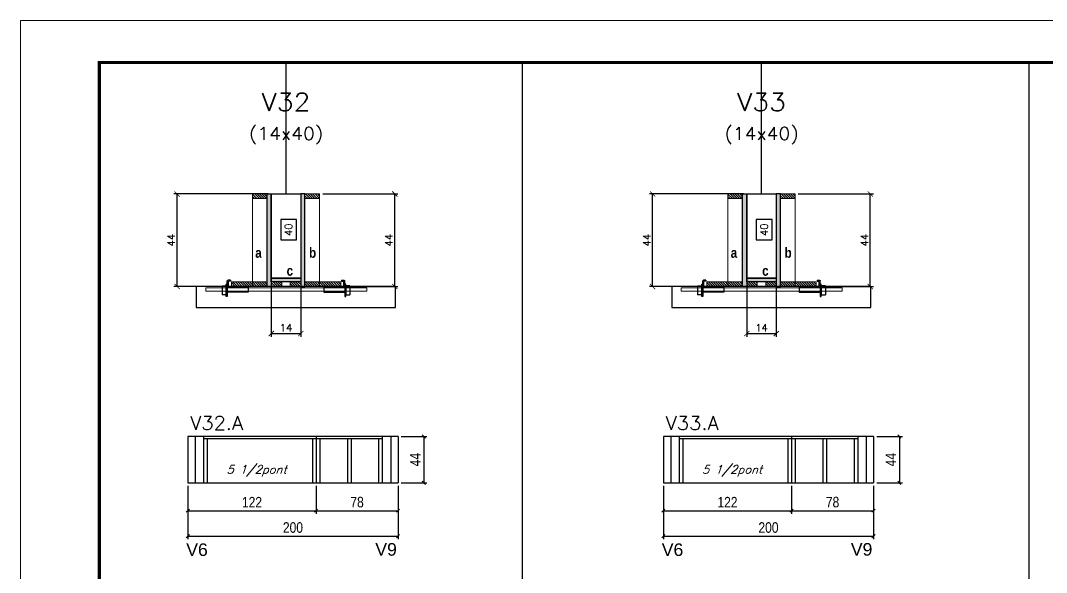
# Model space of a CAD drawing. Extents: x 137137 to 143418, y 10464 to 34486.
# Drawn here: x 141906 to 142882, y 29366 to 29891 of the extents above; entities that cross this region are included whole.
import ezdxf
from ezdxf.enums import TextEntityAlignment as Align

# ---------------------------------------------------------------- set-up
doc = ezdxf.new("R2010")
doc.units = 0
doc.linetypes.add('DASHED', pattern=[0.75, 0.5, -0.25])
doc.linetypes.add('HIDDEN', pattern=[0.375, 0.25, -0.125])
for name, color, linetype in [('5', 5, 'Continuous'), ('barrote', 251, 'Continuous'), ('COTA', 241, 'Continuous'), ('Cota Seção (2x)', 4, 'Continuous'), ('cotas', 4, 'Continuous'), ('detalhes', 4, 'Continuous'), ('Painéis', 200, 'Continuous'), ('presilha', 1, 'Continuous'), ('SARR_2.2x7', 40, 'Continuous'), ('SARR_3.5x7', 81, 'Continuous'), ('texto', 7, 'Continuous'), ('Texto de Titulo', 7, 'Continuous'), ('Texto Qtd Sarr', 242, 'Continuous')]:
    doc.layers.add(name, color=color, linetype=linetype)
for name, color, linetype, lineweight in [('CONCRETO', 251, 'Continuous', 25), ('Folhas', 255, 'Continuous', 9), ('Hachura', 251, 'Continuous', 9), ('Madeira', 126, 'Continuous', 18), ('SARRAFO DE PRESSAO', 251, 'DASHED', 9), ('SCO-___-LAJ', 2, 'Continuous', 0), ('Texto Seção', 7, 'Continuous', 15)]:
    doc.layers.add(name, color=color, linetype=linetype, lineweight=lineweight)
doc.styles.add('COTA TECNICA', font='techl___.ttf', dxfattribs={"height": 10})
doc.styles.add('REGUA-120', font='ROMANS.shx', dxfattribs={"height": 15})
doc.styles.add('Romans', font='romans.shx')
doc.styles.get("Standard").update_dxf_attribs({"font": 'arial.ttf'})
doc.styles.add('TECNICA', font='techb___.ttf', dxfattribs={"height": 10})
doc.dimstyles.new('Cota Seção (2x)', dxfattribs={"dimtxt": 7, "dimasz": 5, "dimexe": 3, "dimexo": 3, "dimgap": 2, "dimtad": 3, "dimdec": 1, "dimlfac": 0.5, "dimzin": 12, "dimdsep": 46, "dimtxsty": 'Romans', "dimblk": 'ARCHTICK', "dimcen": 0, "dimclrd": 4, "dimclre": 4, "dimclrt": 1, "dimadec": 1, "dimazin": 3, "dimtfac": 1, "dimtdec": 1, "dimtmove": 0, "dimatfit": 3, "dimldrblk": 'OBLIQUE', "dimfxl": 1, "dimtolj": 1, "dimtzin": 12, "dimarcsym": 0})
doc.dimstyles.new('Cota Seção interna', dxfattribs={"dimtxt": 7, "dimasz": 6, "dimexe": 0.18, "dimexo": 2, "dimgap": -4, "dimtad": 3, "dimdec": 1, "dimlfac": 0.5, "dimzin": 12, "dimdsep": 46, "dimtxsty": 'Romans', "dimblk": 'ARCHTICK', "dimcen": 0.09, "dimse1": 1, "dimse2": 1, "dimsd1": 1, "dimsd2": 1, "dimclrd": 180, "dimclre": 5, "dimclrt": 1, "dimadec": 0, "dimazin": 3, "dimtfac": 1, "dimtdec": 1, "dimtofl": 0, "dimtmove": 0, "dimatfit": 3, "dimldrblk": 'ARCHTICK', "dimfxl": 1, "dimtolj": 1, "dimtzin": 0, "dimarcsym": 0})
doc.dimstyles.new('PAINEL', dxfattribs={"dimtxt": 10, "dimasz": 3, "dimexe": 3, "dimexo": 3, "dimgap": 3, "dimtad": 1, "dimdec": 1, "dimzin": 12, "dimdsep": 46, "dimtxsty": 'COTA TECNICA', "dimblk1": 'OBLIQUE', "dimblk2": 'OBLIQUE', "dimsah": 1, "dimcen": 0.9, "dimclrd": 4, "dimclre": 4, "dimclrt": 240, "dimadec": 1, "dimazin": 3, "dimtfac": 1, "dimtdec": 1, "dimtmove": 0, "dimatfit": 3, "dimfxl": 1, "dimtolj": 1, "dimtzin": 12, "dimarcsym": 0})
pattern_1 = [(315, (165091.0512, 21408.832), (1.12253202, 1.12253202), [])]
pattern_2 = [(315, (165101.0512, 21408.832), (1.12253202, 1.12253202), [])]
pattern_3 = [(315, (165543.5338, 21408.832), (1.12253202, 1.12253202), [])]
pattern_4 = [(315, (165553.5338, 21408.832), (1.12253202, 1.12253202), [])]

# ---------------------------------------------------------------- blocks, each defined once
blk = doc.blocks.new('_Oblique')
at = {"color": 0, "linetype": 'ByBlock', "lineweight": -2}
blk.add_line((-0.5, -0.5), (0.5, 0.5), dxfattribs=at)
blk = doc.blocks.new('*D708')
at = {"layer": 'COTA', "color": 4, "linetype": 'ByBlock', "lineweight": -2, "transparency": 16777216}
for p, q in [((142065.03, 29448.78), (142065.03, 29398.08)), ((142265.03, 29448.78), (142265.03, 29398.08)), ((142065.03, 29401.08), (142265.03, 29401.08))]:
    blk.add_line(p, q, dxfattribs=at)
at = {"layer": 'Defpoints', "color": 0, "linetype": 'ByBlock', "transparency": 16777216}
for p in [(142065.03, 29451.78), (142265.03, 29451.78), (142265.03, 29401.08)]:
    blk.add_point(p, dxfattribs=at)
at = {"layer": 'COTA', "color": 4, "linetype": 'ByBlock', "lineweight": -2, "transparency": 16777216, "xscale": 3, "yscale": 3, "zscale": 3, "rotation": 180}
blk.add_blockref('_Oblique', (142065.03, 29401.08), dxfattribs=at)
at = {"layer": 'COTA', "color": 4, "linetype": 'ByBlock', "lineweight": -2, "transparency": 16777216, "xscale": 3, "yscale": 3, "zscale": 3}
blk.add_blockref('_Oblique', (142265.03, 29401.08), dxfattribs=at)
at = {"layer": 'COTA', "color": 240, "linetype": 'ByBlock', "transparency": 16777216, "insert": (142165.03, 29409.18), "char_height": 10, "attachment_point": 5, "style": 'COTA TECNICA'}
blk.add_mtext('\\A1;200', dxfattribs=at)
blk = doc.blocks.new('_ArchTick')
at = {"color": 0, "linetype": 'ByBlock', "const_width": 0.15}
blk.add_lwpolyline([(-0.5, -0.5), (0.5, 0.5)], dxfattribs=at)
blk = doc.blocks.new('*D185')
at = {"layer": 'COTA', "color": 4, "lineweight": -2, "transparency": 16777216}
for p, q in [((142141.43, 29726.48), (142051.78, 29726.48)), ((142054.78, 29638.48), (142054.78, 29726.48)), ((142103.43, 29638.48), (142051.78, 29638.48))]:
    blk.add_line(p, q, dxfattribs=at)
at = {"layer": 'Defpoints', "color": 0, "transparency": 16777216}
for p in [(142054.78, 29726.48), (142144.43, 29726.48), (142106.43, 29638.48)]:
    blk.add_point(p, dxfattribs=at)
at = {"layer": 'COTA', "color": 4, "lineweight": -2, "transparency": 16777216, "xscale": 5, "yscale": 5, "zscale": 5}
for p, rotation in [((142054.78, 29726.48), 90), ((142054.78, 29638.48), 270)]:
    blk.add_blockref('_ArchTick', p, dxfattribs=dict(at, rotation=rotation))
at = {"layer": 'COTA', "color": 1, "transparency": 16777216, "insert": (142049.28, 29682.48), "char_height": 7, "attachment_point": 5, "rotation": 90, "style": 'Romans'}
blk.add_mtext('\\A1;44', dxfattribs=at)
blk = doc.blocks.new('*D186')
at = {"layer": 'COTA', "color": 4, "lineweight": -2, "transparency": 16777216}
for p, q in [((142193.42, 29726.48), (142264.91, 29726.48)), ((142261.91, 29638.48), (142261.91, 29726.48)), ((142213.43, 29638.48), (142264.91, 29638.48))]:
    blk.add_line(p, q, dxfattribs=at)
at = {"layer": 'Defpoints', "color": 0, "transparency": 16777216}
for p in [(142190.42, 29726.48), (142261.91, 29726.48), (142210.43, 29638.48)]:
    blk.add_point(p, dxfattribs=at)
at = {"layer": 'COTA', "color": 4, "lineweight": -2, "transparency": 16777216, "xscale": 5, "yscale": 5, "zscale": 5}
for p, rotation in [((142261.91, 29726.48), 90), ((142261.91, 29638.48), 270)]:
    blk.add_blockref('_ArchTick', p, dxfattribs=dict(at, rotation=rotation))
at = {"layer": 'COTA', "color": 1, "transparency": 16777216, "insert": (142256.41, 29682.48), "char_height": 7, "attachment_point": 5, "rotation": 90, "style": 'Romans'}
blk.add_mtext('\\A1;44', dxfattribs=at)
blk = doc.blocks.new('*D187')
at = {"layer": 'Cota Seção (2x)', "color": 180, "lineweight": -2, "transparency": 16777216}
for p, q in [((142168.43, 29702.14), (142153.43, 29702.14)), ((142153.43, 29702.14), (142153.43, 29682.81)), ((142168.43, 29682.81), (142168.43, 29702.14)), ((142153.43, 29682.81), (142168.43, 29682.81))]:
    blk.add_line(p, q, dxfattribs=at)
at = {"layer": 'Defpoints', "color": 0, "transparency": 16777216}
for p in [(142172.42, 29726.48), (142172.43, 29726.48), (142172.43, 29646.48)]:
    blk.add_point(p, dxfattribs=at)
at = {"layer": 'Cota Seção (2x)', "color": 1, "transparency": 16777216, "insert": (142160.93, 29692.48), "char_height": 7, "attachment_point": 5, "rotation": 90, "style": 'Romans'}
blk.add_mtext('\\A1;40', dxfattribs=at)
blk = doc.blocks.new('titulo1')
at = {"layer": 'Defpoints', "color": 252, "linetype": 'HIDDEN', "ltscale": 2}
blk.add_line((0, 0), (0, 125), dxfattribs=at)
at = {"layer": 'Defpoints', "style": 'Romans', "oblique": 15}
blk.add_attdef('FOLHA', text='', height=10, dxfattribs=at).set_placement((0, 15.58), align=Align.MIDDLE_CENTER)
at = {"layer": 'Texto Qtd Sarr', "color": 3, "style": 'Romans', "oblique": 15}
for tag, height, p in [('TITULO', 17, (0, 71.45)), ('SEÇÃO', 12, (0, 41.55))]:
    blk.add_attdef(tag, text='', height=height, dxfattribs=at).set_placement(p, align=Align.MIDDLE_CENTER)
blk = doc.blocks.new('PRESILHA METÁLICA 1')
at = {"layer": 'presilha'}
for p, q in [((6, 15.5), (7.5, 15.5)), ((6, -2.5), (6, 15.5)), ((7.5, 10.6), (7.5, 19.9)), ((7.5, 15.5), (7.5, -2.5)), ((12, 21), (8.6, 21)), ((9, 11.6), (9, 18.9)), ((12, 19.5), (9.6, 19.5)), ((12, 21), (12, 19.5)), ((0, 13), (6, 13)), ((0, 13), (0, 0)), ((6, 0), (0, 0)), ((6, 13), (6, 0)), ((37.5, 4.1), (7.5, 4.1)), ((37.5, 11), (9.6, 11)), ((37.5, 11), (37.5, 4.1)), ((7.5, -2.5), (6, -2.5))]:
    blk.add_line(p, q, dxfattribs=at)
for centre, radius, start, end in [((8.6, 19.9), 1.14, 90, 180), ((9.6, 18.9), 0.57, 90, 180), ((9.6, 11.6), 0.57, 180, 270)]:
    blk.add_arc(centre, radius, start, end, dxfattribs=at)
blk = doc.blocks.new('*D188')
at = {"layer": 'COTA', "color": 4, "lineweight": -2, "transparency": 16777216}
for p, q in [((142144.43, 29639.88), (142144.43, 29590.75)), ((142172.43, 29639.88), (142172.43, 29590.75)), ((142144.43, 29593.75), (142172.43, 29593.75))]:
    blk.add_line(p, q, dxfattribs=at)
at = {"layer": 'Defpoints', "color": 0, "transparency": 16777216}
for p in [(142144.43, 29642.88), (142172.43, 29642.88), (142172.43, 29593.75)]:
    blk.add_point(p, dxfattribs=at)
at = {"layer": 'COTA', "color": 4, "lineweight": -2, "transparency": 16777216, "xscale": 5, "yscale": 5, "zscale": 5, "rotation": 180}
blk.add_blockref('_ArchTick', (142144.43, 29593.75), dxfattribs=at)
at = {"layer": 'COTA', "color": 4, "lineweight": -2, "transparency": 16777216, "xscale": 5, "yscale": 5, "zscale": 5}
blk.add_blockref('_ArchTick', (142172.43, 29593.75), dxfattribs=at)
at = {"layer": 'COTA', "color": 1, "transparency": 16777216, "insert": (142158.43, 29599.25), "char_height": 7, "attachment_point": 5, "style": 'Romans'}
blk.add_mtext('\\A1;14', dxfattribs=at)
blk = doc.blocks.new('*D709')
at = {"layer": 'cotas', "color": 4, "linetype": 'ByBlock', "lineweight": -2, "transparency": 16777216}
for p, q in [((142268.03, 29495.78), (142292.56, 29495.78)), ((142289.56, 29495.78), (142289.56, 29451.78)), ((142268.03, 29451.78), (142292.56, 29451.78))]:
    blk.add_line(p, q, dxfattribs=at)
at = {"layer": 'Defpoints', "color": 0, "linetype": 'ByBlock', "transparency": 16777216}
for p in [(142265.03, 29495.78), (142265.03, 29451.78), (142289.56, 29451.78)]:
    blk.add_point(p, dxfattribs=at)
at = {"layer": 'cotas', "color": 4, "linetype": 'ByBlock', "lineweight": -2, "transparency": 16777216, "xscale": 3, "yscale": 3, "zscale": 3}
for p, rotation in [((142289.56, 29495.78), 90), ((142289.56, 29451.78), 270)]:
    blk.add_blockref('_Oblique', p, dxfattribs=dict(at, rotation=rotation))
at = {"layer": 'cotas', "color": 240, "linetype": 'ByBlock', "transparency": 16777216, "insert": (142281.49, 29473.78), "char_height": 10, "attachment_point": 5, "rotation": 90, "style": 'COTA TECNICA'}
blk.add_mtext('\\A1;44', dxfattribs=at)
blk = doc.blocks.new('*D797')
at = {"layer": 'COTA', "color": 4, "linetype": 'ByBlock', "lineweight": -2, "transparency": 16777216}
for p, q in [((142517.51, 29448.78), (142517.51, 29398.08)), ((142717.51, 29448.78), (142717.51, 29398.08)), ((142517.51, 29401.08), (142717.51, 29401.08))]:
    blk.add_line(p, q, dxfattribs=at)
at = {"layer": 'Defpoints', "color": 0, "linetype": 'ByBlock', "transparency": 16777216}
for p in [(142517.51, 29451.78), (142717.51, 29451.78), (142717.51, 29401.08)]:
    blk.add_point(p, dxfattribs=at)
at = {"layer": 'COTA', "color": 4, "linetype": 'ByBlock', "lineweight": -2, "transparency": 16777216, "xscale": 3, "yscale": 3, "zscale": 3, "rotation": 180}
blk.add_blockref('_Oblique', (142517.51, 29401.08), dxfattribs=at)
at = {"layer": 'COTA', "color": 4, "linetype": 'ByBlock', "lineweight": -2, "transparency": 16777216, "xscale": 3, "yscale": 3, "zscale": 3}
blk.add_blockref('_Oblique', (142717.51, 29401.08), dxfattribs=at)
at = {"layer": 'COTA', "color": 240, "linetype": 'ByBlock', "transparency": 16777216, "insert": (142617.51, 29409.18), "char_height": 10, "attachment_point": 5, "style": 'COTA TECNICA'}
blk.add_mtext('\\A1;200', dxfattribs=at)
blk = doc.blocks.new('*D245')
at = {"layer": 'COTA', "color": 4, "lineweight": -2, "transparency": 16777216}
for p, q in [((142593.91, 29726.48), (142504.26, 29726.48)), ((142507.26, 29638.48), (142507.26, 29726.48)), ((142555.91, 29638.48), (142504.26, 29638.48))]:
    blk.add_line(p, q, dxfattribs=at)
at = {"layer": 'Defpoints', "color": 0, "transparency": 16777216}
for p in [(142507.26, 29726.48), (142596.91, 29726.48), (142558.91, 29638.48)]:
    blk.add_point(p, dxfattribs=at)
at = {"layer": 'COTA', "color": 4, "lineweight": -2, "transparency": 16777216, "xscale": 5, "yscale": 5, "zscale": 5}
for p, rotation in [((142507.26, 29726.48), 90), ((142507.26, 29638.48), 270)]:
    blk.add_blockref('_ArchTick', p, dxfattribs=dict(at, rotation=rotation))
at = {"layer": 'COTA', "color": 1, "transparency": 16777216, "insert": (142501.76, 29682.48), "char_height": 7, "attachment_point": 5, "rotation": 90, "style": 'Romans'}
blk.add_mtext('\\A1;44', dxfattribs=at)
blk = doc.blocks.new('*D246')
at = {"layer": 'COTA', "color": 4, "lineweight": -2, "transparency": 16777216}
for p, q in [((142645.9, 29726.48), (142717.39, 29726.48)), ((142714.39, 29638.48), (142714.39, 29726.48)), ((142665.91, 29638.48), (142717.39, 29638.48))]:
    blk.add_line(p, q, dxfattribs=at)
at = {"layer": 'Defpoints', "color": 0, "transparency": 16777216}
for p in [(142642.9, 29726.48), (142714.39, 29726.48), (142662.91, 29638.48)]:
    blk.add_point(p, dxfattribs=at)
at = {"layer": 'COTA', "color": 4, "lineweight": -2, "transparency": 16777216, "xscale": 5, "yscale": 5, "zscale": 5}
for p, rotation in [((142714.39, 29726.48), 90), ((142714.39, 29638.48), 270)]:
    blk.add_blockref('_ArchTick', p, dxfattribs=dict(at, rotation=rotation))
at = {"layer": 'COTA', "color": 1, "transparency": 16777216, "insert": (142708.89, 29682.48), "char_height": 7, "attachment_point": 5, "rotation": 90, "style": 'Romans'}
blk.add_mtext('\\A1;44', dxfattribs=at)
blk = doc.blocks.new('*D247')
at = {"layer": 'Cota Seção (2x)', "color": 180, "lineweight": -2, "transparency": 16777216}
for p, q in [((142620.91, 29702.14), (142605.91, 29702.14)), ((142605.91, 29702.14), (142605.91, 29682.81)), ((142620.91, 29682.81), (142620.91, 29702.14)), ((142605.91, 29682.81), (142620.91, 29682.81))]:
    blk.add_line(p, q, dxfattribs=at)
at = {"layer": 'Defpoints', "color": 0, "transparency": 16777216}
for p in [(142624.9, 29726.48), (142624.91, 29726.48), (142624.91, 29646.48)]:
    blk.add_point(p, dxfattribs=at)
at = {"layer": 'Cota Seção (2x)', "color": 1, "transparency": 16777216, "insert": (142613.41, 29692.48), "char_height": 7, "attachment_point": 5, "rotation": 90, "style": 'Romans'}
blk.add_mtext('\\A1;40', dxfattribs=at)
blk = doc.blocks.new('*D248')
at = {"layer": 'COTA', "color": 4, "lineweight": -2, "transparency": 16777216}
for p, q in [((142596.91, 29639.88), (142596.91, 29590.75)), ((142624.91, 29639.88), (142624.91, 29590.75)), ((142596.91, 29593.75), (142624.91, 29593.75))]:
    blk.add_line(p, q, dxfattribs=at)
at = {"layer": 'Defpoints', "color": 0, "transparency": 16777216}
for p in [(142596.91, 29642.88), (142624.91, 29642.88), (142624.91, 29593.75)]:
    blk.add_point(p, dxfattribs=at)
at = {"layer": 'COTA', "color": 4, "lineweight": -2, "transparency": 16777216, "xscale": 5, "yscale": 5, "zscale": 5, "rotation": 180}
blk.add_blockref('_ArchTick', (142596.91, 29593.75), dxfattribs=at)
at = {"layer": 'COTA', "color": 4, "lineweight": -2, "transparency": 16777216, "xscale": 5, "yscale": 5, "zscale": 5}
blk.add_blockref('_ArchTick', (142624.91, 29593.75), dxfattribs=at)
at = {"layer": 'COTA', "color": 1, "transparency": 16777216, "insert": (142610.91, 29599.25), "char_height": 7, "attachment_point": 5, "style": 'Romans'}
blk.add_mtext('\\A1;14', dxfattribs=at)
blk = doc.blocks.new('*D798')
at = {"layer": 'cotas', "color": 4, "linetype": 'ByBlock', "lineweight": -2, "transparency": 16777216}
for p, q in [((142720.51, 29495.78), (142745.04, 29495.78)), ((142742.04, 29495.78), (142742.04, 29451.78)), ((142720.51, 29451.78), (142745.04, 29451.78))]:
    blk.add_line(p, q, dxfattribs=at)
at = {"layer": 'Defpoints', "color": 0, "linetype": 'ByBlock', "transparency": 16777216}
for p in [(142717.51, 29495.78), (142717.51, 29451.78), (142742.04, 29451.78)]:
    blk.add_point(p, dxfattribs=at)
at = {"layer": 'cotas', "color": 4, "linetype": 'ByBlock', "lineweight": -2, "transparency": 16777216, "xscale": 3, "yscale": 3, "zscale": 3}
for p, rotation in [((142742.04, 29495.78), 90), ((142742.04, 29451.78), 270)]:
    blk.add_blockref('_Oblique', p, dxfattribs=dict(at, rotation=rotation))
at = {"layer": 'cotas', "color": 240, "linetype": 'ByBlock', "transparency": 16777216, "insert": (142733.97, 29473.78), "char_height": 10, "attachment_point": 5, "rotation": 90, "style": 'COTA TECNICA'}
blk.add_mtext('\\A1;44', dxfattribs=at)
blk = doc.blocks.new('9999999999')
at = {"layer": 'Folhas'}
blk.add_lwpolyline([(98138.98, 34190.21), (99623.98, 34190.21), (99623.98, 35240.21), (98138.98, 35240.21)], close=True, dxfattribs=at)
at = {"layer": 'Folhas', "color": 30, "const_width": 3}
blk.add_lwpolyline([(98213.98, 34230.21), (99583.98, 34230.21), (99583.98, 35200.21), (98213.98, 35200.21)], close=True, dxfattribs=at)
blk = doc.blocks.new('*D561')
at = {"layer": 'COTA', "color": 4, "linetype": 'ByBlock', "lineweight": -2, "transparency": 16777216}
for p, q in [((142065.03, 29448.78), (142065.03, 29422.25)), ((142187.03, 29448.78), (142187.03, 29422.25)), ((142065.03, 29425.25), (142187.03, 29425.25))]:
    blk.add_line(p, q, dxfattribs=at)
at = {"layer": 'Defpoints', "color": 0, "linetype": 'ByBlock', "transparency": 16777216}
for p in [(142065.03, 29451.78), (142187.03, 29451.78), (142187.03, 29425.25)]:
    blk.add_point(p, dxfattribs=at)
at = {"layer": 'COTA', "color": 4, "linetype": 'ByBlock', "lineweight": -2, "transparency": 16777216, "xscale": 3, "yscale": 3, "zscale": 3, "rotation": 180}
blk.add_blockref('_Oblique', (142065.03, 29425.25), dxfattribs=at)
at = {"layer": 'COTA', "color": 4, "linetype": 'ByBlock', "lineweight": -2, "transparency": 16777216, "xscale": 3, "yscale": 3, "zscale": 3}
blk.add_blockref('_Oblique', (142187.03, 29425.25), dxfattribs=at)
at = {"layer": 'COTA', "color": 240, "linetype": 'ByBlock', "transparency": 16777216, "insert": (142126.03, 29433.31), "char_height": 10, "attachment_point": 5, "style": 'COTA TECNICA'}
blk.add_mtext('\\A1;122', dxfattribs=at)
blk = doc.blocks.new('*D562')
at = {"layer": 'COTA', "color": 4, "linetype": 'ByBlock', "lineweight": -2, "transparency": 16777216}
for p, q in [((142187.03, 29448.78), (142187.03, 29422.25)), ((142265.03, 29448.78), (142265.03, 29422.25)), ((142187.03, 29425.25), (142265.03, 29425.25))]:
    blk.add_line(p, q, dxfattribs=at)
at = {"layer": 'Defpoints', "color": 0, "linetype": 'ByBlock', "transparency": 16777216}
for p in [(142187.03, 29451.78), (142265.03, 29451.78), (142265.03, 29425.25)]:
    blk.add_point(p, dxfattribs=at)
at = {"layer": 'COTA', "color": 4, "linetype": 'ByBlock', "lineweight": -2, "transparency": 16777216, "xscale": 3, "yscale": 3, "zscale": 3, "rotation": 180}
blk.add_blockref('_Oblique', (142187.03, 29425.25), dxfattribs=at)
at = {"layer": 'COTA', "color": 4, "linetype": 'ByBlock', "lineweight": -2, "transparency": 16777216, "xscale": 3, "yscale": 3, "zscale": 3}
blk.add_blockref('_Oblique', (142265.03, 29425.25), dxfattribs=at)
at = {"layer": 'COTA', "color": 240, "linetype": 'ByBlock', "transparency": 16777216, "insert": (142226.03, 29433.35), "char_height": 10, "attachment_point": 5, "style": 'COTA TECNICA'}
blk.add_mtext('\\A1;78', dxfattribs=at)
blk = doc.blocks.new('*D73')
at = {"layer": 'COTA', "color": 4, "linetype": 'ByBlock', "lineweight": -2, "transparency": 16777216}
for p, q in [((142517.51, 29448.78), (142517.51, 29422.25)), ((142639.51, 29448.78), (142639.51, 29422.25)), ((142517.51, 29425.25), (142639.51, 29425.25))]:
    blk.add_line(p, q, dxfattribs=at)
at = {"layer": 'Defpoints', "color": 0, "linetype": 'ByBlock', "transparency": 16777216}
for p in [(142517.51, 29451.78), (142639.51, 29451.78), (142639.51, 29425.25)]:
    blk.add_point(p, dxfattribs=at)
at = {"layer": 'COTA', "color": 4, "linetype": 'ByBlock', "lineweight": -2, "transparency": 16777216, "xscale": 3, "yscale": 3, "zscale": 3, "rotation": 180}
blk.add_blockref('_Oblique', (142517.51, 29425.25), dxfattribs=at)
at = {"layer": 'COTA', "color": 4, "linetype": 'ByBlock', "lineweight": -2, "transparency": 16777216, "xscale": 3, "yscale": 3, "zscale": 3}
blk.add_blockref('_Oblique', (142639.51, 29425.25), dxfattribs=at)
at = {"layer": 'COTA', "color": 240, "linetype": 'ByBlock', "transparency": 16777216, "insert": (142578.51, 29433.31), "char_height": 10, "attachment_point": 5, "style": 'COTA TECNICA'}
blk.add_mtext('\\A1;122', dxfattribs=at)
blk = doc.blocks.new('*D74')
at = {"layer": 'COTA', "color": 4, "linetype": 'ByBlock', "lineweight": -2, "transparency": 16777216}
for p, q in [((142639.51, 29448.78), (142639.51, 29422.25)), ((142717.51, 29448.78), (142717.51, 29422.25)), ((142639.51, 29425.25), (142717.51, 29425.25))]:
    blk.add_line(p, q, dxfattribs=at)
at = {"layer": 'Defpoints', "color": 0, "linetype": 'ByBlock', "transparency": 16777216}
for p in [(142639.51, 29451.78), (142717.51, 29451.78), (142717.51, 29425.25)]:
    blk.add_point(p, dxfattribs=at)
at = {"layer": 'COTA', "color": 4, "linetype": 'ByBlock', "lineweight": -2, "transparency": 16777216, "xscale": 3, "yscale": 3, "zscale": 3, "rotation": 180}
blk.add_blockref('_Oblique', (142639.51, 29425.25), dxfattribs=at)
at = {"layer": 'COTA', "color": 4, "linetype": 'ByBlock', "lineweight": -2, "transparency": 16777216, "xscale": 3, "yscale": 3, "zscale": 3}
blk.add_blockref('_Oblique', (142717.51, 29425.25), dxfattribs=at)
at = {"layer": 'COTA', "color": 240, "linetype": 'ByBlock', "transparency": 16777216, "insert": (142678.51, 29433.35), "char_height": 10, "attachment_point": 5, "style": 'COTA TECNICA'}
blk.add_mtext('\\A1;78', dxfattribs=at)

msp = doc.modelspace()

# ---------------------------------------------------------------- hatches: boundary and pattern name
at = {"layer": 'Hachura'}
h = msp.add_hatch(dxfattribs=at)
h.set_pattern_fill('ANSI31', color=256, scale=0.5, angle=270, style=0)
h.set_pattern_definition([(315, (165101.0512, 21418.832), (1.12253202, 1.12253202), [])])
h.paths.add_polyline_path([(142140.43, 29722.08), (142140.43, 29726.48), (142126.43, 29726.48), (142126.43, 29722.08)])
h = msp.add_hatch(color=256, dxfattribs=at)
h.dxf.hatch_style = 1
h.paths.add_polyline_path([(142140.43, 29726.48), (142144.43, 29726.48), (142144.43, 29638.48), (142140.43, 29638.48)])
h = msp.add_hatch(color=256, dxfattribs=at)
h.dxf.hatch_style = 1
h.paths.add_polyline_path([(142176.42, 29726.48), (142172.42, 29726.48), (142172.43, 29638.48), (142176.43, 29638.48)])
h = msp.add_hatch(dxfattribs=at)
h.set_pattern_fill('ANSI31', color=256, scale=0.5, angle=270, style=0)
h.set_pattern_definition([(315, (165091.0608, 21418.832), (1.12253202, 1.12253202), [])])
h.paths.add_polyline_path([(142176.42, 29722.08), (142176.42, 29726.48), (142190.42, 29726.48), (142190.42, 29722.08)])
h = msp.add_hatch(dxfattribs=at)
h.set_pattern_fill('ANSI31', color=256, scale=0.5, angle=270, style=0)
h.set_pattern_definition([(315, (165553.5338, 21418.832), (1.12253202, 1.12253202), [])])
h.paths.add_polyline_path([(142592.91, 29722.08), (142592.91, 29726.48), (142578.91, 29726.48), (142578.91, 29722.08)])
h = msp.add_hatch(color=256, dxfattribs=at)
h.dxf.hatch_style = 1
h.paths.add_polyline_path([(142592.91, 29726.48), (142596.91, 29726.48), (142596.91, 29638.48), (142592.91, 29638.48)])
h = msp.add_hatch(color=256, dxfattribs=at)
h.dxf.hatch_style = 1
h.paths.add_polyline_path([(142628.9, 29726.48), (142624.9, 29726.48), (142624.91, 29638.48), (142628.91, 29638.48)])
h = msp.add_hatch(dxfattribs=at)
h.set_pattern_fill('ANSI31', color=256, scale=0.5, angle=270, style=0)
h.set_pattern_definition([(315, (165543.5435, 21418.832), (1.12253202, 1.12253202), [])])
h.paths.add_polyline_path([(142628.9, 29722.08), (142628.9, 29726.48), (142642.9, 29726.48), (142642.9, 29722.08)])
h = msp.add_hatch(dxfattribs=at)
h.set_pattern_fill('ANSI31', color=256, scale=0.5, angle=270, style=0)
h.set_pattern_definition(pattern_2)
h.paths.add_polyline_path([(142106.43, 29638.48), (142106.43, 29642.88), (142126.43, 29642.88), (142126.43, 29638.48)])
h = msp.add_hatch(dxfattribs=at)
h.set_pattern_fill('ANSI31', color=256, scale=0.5, angle=270, style=0)
h.set_pattern_definition([(315, (165101.0512, 21335.232), (1.12253202, 1.12253202), [])])
h.paths.add_polyline_path([(142140.43, 29638.48), (142140.43, 29642.88), (142126.43, 29642.88), (142126.43, 29638.48)])
h = msp.add_hatch(color=256, dxfattribs=at)
h.dxf.hatch_style = 1
h.paths.add_polyline_path([(142144.43, 29642.88), (142144.43, 29646.48), (142172.43, 29646.48), (142172.43, 29642.88)])
h = msp.add_hatch(dxfattribs=at)
h.set_pattern_fill('ANSI31', color=256, scale=0.5, angle=270, style=0)
h.set_pattern_definition(pattern_2)
h.paths.add_polyline_path([(142144.43, 29638.48), (142144.43, 29642.88), (142154.43, 29642.88), (142154.43, 29638.48)])
h = msp.add_hatch(dxfattribs=at)
h.set_pattern_fill('ANSI31', color=256, scale=0.5, angle=270, style=0)
h.set_pattern_definition(pattern_1)
h.paths.add_polyline_path([(142172.43, 29638.48), (142172.43, 29642.88), (142162.43, 29642.88), (142162.43, 29638.48)])
h = msp.add_hatch(dxfattribs=at)
h.set_pattern_fill('ANSI31', color=256, scale=0.5, angle=270, style=0)
h.set_pattern_definition([(315, (165091.0512, 21335.232), (1.12253202, 1.12253202), [])])
h.paths.add_polyline_path([(142176.43, 29638.48), (142176.43, 29642.88), (142190.43, 29642.88), (142190.43, 29638.48)])
h = msp.add_hatch(dxfattribs=at)
h.set_pattern_fill('ANSI31', color=256, scale=0.5, angle=270, style=0)
h.set_pattern_definition(pattern_1)
h.paths.add_polyline_path([(142210.43, 29638.48), (142210.43, 29642.88), (142190.43, 29642.88), (142190.43, 29638.48)])
h = msp.add_hatch(dxfattribs=at)
h.set_pattern_fill('ANSI31', color=256, scale=0.5, angle=270, style=0)
h.set_pattern_definition(pattern_4)
h.paths.add_polyline_path([(142558.91, 29638.48), (142558.91, 29642.88), (142578.91, 29642.88), (142578.91, 29638.48)])
h = msp.add_hatch(dxfattribs=at)
h.set_pattern_fill('ANSI31', color=256, scale=0.5, angle=270, style=0)
h.set_pattern_definition([(315, (165553.5338, 21335.232), (1.12253202, 1.12253202), [])])
h.paths.add_polyline_path([(142592.91, 29638.48), (142592.91, 29642.88), (142578.91, 29642.88), (142578.91, 29638.48)])
h = msp.add_hatch(color=256, dxfattribs=at)
h.dxf.hatch_style = 1
h.paths.add_polyline_path([(142596.91, 29642.88), (142596.91, 29646.48), (142624.91, 29646.48), (142624.91, 29642.88)])
h = msp.add_hatch(dxfattribs=at)
h.set_pattern_fill('ANSI31', color=256, scale=0.5, angle=270, style=0)
h.set_pattern_definition(pattern_4)
h.paths.add_polyline_path([(142596.91, 29638.48), (142596.91, 29642.88), (142606.91, 29642.88), (142606.91, 29638.48)])
h = msp.add_hatch(dxfattribs=at)
h.set_pattern_fill('ANSI31', color=256, scale=0.5, angle=270, style=0)
h.set_pattern_definition(pattern_3)
h.paths.add_polyline_path([(142624.91, 29638.48), (142624.91, 29642.88), (142614.91, 29642.88), (142614.91, 29638.48)])
h = msp.add_hatch(dxfattribs=at)
h.set_pattern_fill('ANSI31', color=256, scale=0.5, angle=270, style=0)
h.set_pattern_definition([(315, (165543.5338, 21335.232), (1.12253202, 1.12253202), [])])
h.paths.add_polyline_path([(142628.91, 29638.48), (142628.91, 29642.88), (142642.91, 29642.88), (142642.91, 29638.48)])
h = msp.add_hatch(dxfattribs=at)
h.set_pattern_fill('ANSI31', color=256, scale=0.5, angle=270, style=0)
h.set_pattern_definition(pattern_3)
h.paths.add_polyline_path([(142662.91, 29638.48), (142662.91, 29642.88), (142642.91, 29642.88), (142642.91, 29638.48)])

# ---------------------------------------------------------------- linework, layer by layer
at = {"layer": 'barrote'}
for points in [[(142072.98, 29618.48), (142262.56, 29618.48), (142262.56, 29638.48), (142072.98, 29638.48)], [(142525.46, 29618.48), (142715.04, 29618.48), (142715.04, 29638.48), (142525.46, 29638.48)]]:
    msp.add_lwpolyline(points, close=True, dxfattribs=at)
at = {"layer": 'CONCRETO'}
for points in [[(142144.43, 29726.48), (142144.43, 29726.48), (142144.43, 29726.48), (142144.43, 29726.48), (142172.43, 29726.48), (142172.43, 29726.48), (142172.43, 29726.48), (142172.43, 29646.48), (142144.43, 29646.48), (142144.43, 29726.48)], [(142596.91, 29726.48), (142596.91, 29726.48), (142596.91, 29726.48), (142596.91, 29726.48), (142624.91, 29726.48), (142624.91, 29726.48), (142624.91, 29726.48), (142624.91, 29646.48), (142596.91, 29646.48), (142596.91, 29726.48)]]:
    msp.add_lwpolyline(points, close=True, dxfattribs=at)
at = {"layer": 'COTA', "linetype": 'ByBlock'}
for p, q in [((142383.16, 29851.48), (142383.16, 29080.72)), ((142865.2, 29851.48), (142865.2, 29080.72))]:
    msp.add_line(p, q, dxfattribs=at)
at = {"layer": 'Madeira'}
for points in [[(142140.43, 29722.08), (142140.43, 29726.48), (142126.43, 29726.48), (142126.43, 29722.08)], [(142140.43, 29726.48), (142126.43, 29726.48), (142126.43, 29638.48), (142140.43, 29638.48)], [(142176.42, 29722.08), (142176.42, 29726.48), (142190.42, 29726.48), (142190.42, 29722.08)], [(142176.42, 29726.48), (142190.42, 29726.48), (142190.43, 29638.48), (142176.43, 29638.48)], [(142592.91, 29722.08), (142592.91, 29726.48), (142578.91, 29726.48), (142578.91, 29722.08)], [(142592.91, 29726.48), (142578.91, 29726.48), (142578.91, 29638.48), (142592.91, 29638.48)], [(142628.9, 29722.08), (142628.9, 29726.48), (142642.9, 29726.48), (142642.9, 29722.08)], [(142628.9, 29726.48), (142642.9, 29726.48), (142642.91, 29638.48), (142628.91, 29638.48)], [(142106.43, 29638.48), (142106.43, 29642.88), (142126.43, 29642.88), (142126.43, 29638.48)], [(142140.43, 29638.48), (142140.43, 29642.88), (142126.43, 29642.88), (142126.43, 29638.48)], [(142144.43, 29638.48), (142144.43, 29642.88), (142154.43, 29642.88), (142154.43, 29638.48)], [(142172.43, 29638.48), (142172.43, 29642.88), (142162.43, 29642.88), (142162.43, 29638.48)], [(142176.43, 29638.48), (142176.43, 29642.88), (142190.43, 29642.88), (142190.43, 29638.48)], [(142210.43, 29638.48), (142210.43, 29642.88), (142190.43, 29642.88), (142190.43, 29638.48)], [(142558.91, 29638.48), (142558.91, 29642.88), (142578.91, 29642.88), (142578.91, 29638.48)], [(142592.91, 29638.48), (142592.91, 29642.88), (142578.91, 29642.88), (142578.91, 29638.48)], [(142596.91, 29638.48), (142596.91, 29642.88), (142606.91, 29642.88), (142606.91, 29638.48)], [(142624.91, 29638.48), (142624.91, 29642.88), (142614.91, 29642.88), (142614.91, 29638.48)], [(142628.91, 29638.48), (142628.91, 29642.88), (142642.91, 29642.88), (142642.91, 29638.48)], [(142662.91, 29638.48), (142662.91, 29642.88), (142642.91, 29642.88), (142642.91, 29638.48)]]:
    msp.add_lwpolyline(points, close=True, dxfattribs=at)
at = {"layer": 'Painéis', "linetype": 'ByBlock'}
for p, q in [((142065.03, 29495.78), (142065.03, 29451.78)), ((142265.03, 29495.78), (142065.03, 29495.78)), ((142187.03, 29495.78), (142187.03, 29451.78)), ((142265.03, 29495.78), (142265.03, 29451.78)), ((142517.51, 29495.78), (142517.51, 29451.78)), ((142717.51, 29495.78), (142517.51, 29495.78)), ((142639.51, 29495.78), (142639.51, 29451.78)), ((142717.51, 29495.78), (142717.51, 29451.78)), ((142065.03, 29451.78), (142265.03, 29451.78)), ((142517.51, 29451.78), (142717.51, 29451.78))]:
    msp.add_line(p, q, dxfattribs=at)
at = {"layer": 'Painéis'}
for points in [[(142140.43, 29726.48), (142144.43, 29726.48), (142144.43, 29638.48), (142140.43, 29638.48)], [(142176.42, 29726.48), (142172.42, 29726.48), (142172.43, 29638.48), (142176.43, 29638.48)], [(142592.91, 29726.48), (142596.91, 29726.48), (142596.91, 29638.48), (142592.91, 29638.48)], [(142628.9, 29726.48), (142624.9, 29726.48), (142624.91, 29638.48), (142628.91, 29638.48)], [(142144.43, 29642.88), (142144.43, 29646.48), (142172.43, 29646.48), (142172.43, 29642.88)], [(142596.91, 29642.88), (142596.91, 29646.48), (142624.91, 29646.48), (142624.91, 29642.88)]]:
    msp.add_lwpolyline(points, close=True, dxfattribs=at)
at = {"layer": 'SARR_2.2x7', "linetype": 'Continuous'}
for p, q in [((142072.03, 29495.78), (142072.03, 29451.78)), ((142187.03, 29493.58), (142080.03, 29493.58)), ((142250.03, 29493.58), (142187.03, 29493.58)), ((142258.03, 29495.78), (142258.03, 29451.78)), ((142524.51, 29495.78), (142524.51, 29451.78)), ((142639.51, 29493.58), (142532.51, 29493.58)), ((142702.51, 29493.58), (142639.51, 29493.58)), ((142710.51, 29495.78), (142710.51, 29451.78))]:
    msp.add_line(p, q, dxfattribs=at)
at = {"layer": 'SARR_3.5x7'}
for p, q in [((142080.03, 29495.78), (142080.03, 29451.78)), ((142083.53, 29493.58), (142083.53, 29451.78)), ((142183.53, 29493.58), (142183.53, 29451.78)), ((142190.53, 29493.58), (142190.53, 29451.78)), ((142216.78, 29493.58), (142216.78, 29451.77)), ((142220.28, 29493.58), (142220.28, 29451.77)), ((142246.53, 29493.58), (142246.53, 29451.78)), ((142250.03, 29495.78), (142250.03, 29451.78)), ((142532.51, 29495.78), (142532.51, 29451.78)), ((142536.01, 29493.58), (142536.01, 29451.78)), ((142636.01, 29493.58), (142636.01, 29451.78)), ((142643.01, 29493.58), (142643.01, 29451.78)), ((142669.26, 29493.58), (142669.26, 29451.77)), ((142672.76, 29493.58), (142672.76, 29451.77)), ((142699.01, 29493.58), (142699.01, 29451.78)), ((142702.51, 29495.78), (142702.51, 29451.78))]:
    msp.add_line(p, q, dxfattribs=at)
at = {"layer": 'SCO-___-LAJ', "color": 1}
for points in [[(142081.98, 29637.14), (142235.24, 29637.14), (142235.24, 29633.94), (142081.98, 29633.94)], [(142534.46, 29637.14), (142687.73, 29637.14), (142687.73, 29633.94), (142534.46, 29633.94)]]:
    msp.add_lwpolyline(points, close=True, dxfattribs=at)

# ---------------------------------------------------------------- block references
at = {"layer": 'presilha', "yscale": 0.6666666666666666, "zscale": 0.6666666666666666}
for p, xscale in [((142097.56, 29630.51), 0.6666666666666666), ((142219.3, 29630.51), -0.6666666666666666), ((142550.05, 29630.51), 0.6666666666666666), ((142671.78, 29630.51), -0.6666666666666666)]:
    msp.add_blockref('PRESILHA METÁLICA 1', p, dxfattribs=dict(at, xscale=xscale))
at = {"layer": 'SARRAFO DE PRESSAO', "color": 6, "linetype": 'ByBlock'}
msp.add_blockref('9999999999', (43766.81, -5348.73), dxfattribs=at)
at = {"layer": 'Texto Seção'}
ref = msp.add_blockref('titulo1', (142158.43, 29726.48), dxfattribs=at)
ref.add_attrib('TITULO', 'V32', dxfattribs={"layer": 'Texto de Titulo', "color": 7, "height": 17, "style": 'Romans', "width": 1.1}).set_placement((142158.43, 29813.98), align=Align.MIDDLE_CENTER)
ref.add_attrib('SEÇÃO', '(14x40)', dxfattribs={"layer": 'Texto de Titulo', "color": 7, "height": 12, "style": 'Romans', "width": 1.1}).set_placement((142158.43, 29783.98), align=Align.MIDDLE_CENTER)
ref = msp.add_blockref('titulo1', (142610.91, 29726.48), dxfattribs=at)
ref.add_attrib('TITULO', 'V33', dxfattribs={"layer": 'Texto de Titulo', "color": 7, "height": 17, "style": 'Romans', "width": 1.1}).set_placement((142610.91, 29813.98), align=Align.MIDDLE_CENTER)
ref.add_attrib('SEÇÃO', '(14x40)', dxfattribs={"layer": 'Texto de Titulo', "color": 7, "height": 12, "style": 'Romans', "width": 1.1}).set_placement((142610.91, 29783.98), align=Align.MIDDLE_CENTER)

# ---------------------------------------------------------------- texts
at = {"layer": '5', "linetype": 'Continuous'}
for s, p in [('V6', (142063.48, 29382.15)), ('V9', (142243.4, 29382.45)), ('V6', (142515.96, 29382.15)), ('V9', (142695.89, 29382.45))]:
    msp.add_text(s, height=12, rotation=0.00004, dxfattribs=at).set_placement(p)
at = {"layer": 'detalhes', "style": 'TECNICA'}
for s, p in [('a', (142129.13, 29665.81)), ('b', (142180.36, 29665.8)), ('a', (142581.61, 29665.81)), ('b', (142632.85, 29665.8)), ('c', (142159.03, 29648.71)), ('c', (142611.51, 29648.71))]:
    msp.add_text(s, height=9.6, dxfattribs=at).set_placement(p)
at = {"layer": 'texto', "color": 2, "char_height": 8, "attachment_point": 5, "style": 'Romans'}
for insert in [(142130.41, 29463.17), (142582.9, 29463.17)]:
    msp.add_mtext('{\\Q19;\\C256;5 1/2pont}', dxfattribs=dict(at, insert=insert))
at = {"layer": 'Texto Seção', "style": 'REGUA-120', "width": 1.05}
for s, p in [('V32.A', (142067.24, 29502.15)), ('V33.A', (142519.73, 29502.15))]:
    msp.add_text(s, height=13, dxfattribs=at).set_placement(p)

# ---------------------------------------------------------------- dimensions: what is measured, and where the dimension line sits
at = {"layer": 'COTA'}
for base, p1, p2, picture, middle in [((142054.78, 29726.48), (142106.43, 29638.48), (142144.43, 29726.48), '*D185', (142049.28, 29682.48)), ((142261.91, 29726.48), (142210.43, 29638.48), (142190.42, 29726.48), '*D186', (142256.41, 29682.48)), ((142507.26, 29726.48), (142558.91, 29638.48), (142596.91, 29726.48), '*D245', (142501.76, 29682.48)), ((142714.39, 29726.48), (142662.91, 29638.48), (142642.9, 29726.48), '*D246', (142708.89, 29682.48))]:
    dim = msp.add_linear_dim(base=base, p1=p1, p2=p2, angle=90, dimstyle='Cota Seção (2x)', dxfattribs=at)
    dim.commit()
    dim.dimension.update_dxf_attribs({"geometry": picture, "text_midpoint": middle})
for base, p1, p2, picture, middle in [((142172.43, 29593.75), (142144.43, 29642.88), (142172.43, 29642.88), '*D188', (142158.43, 29599.25)), ((142624.91, 29593.75), (142596.91, 29642.88), (142624.91, 29642.88), '*D248', (142610.91, 29599.25))]:
    dim = msp.add_linear_dim(base=base, p1=p1, p2=p2, dimstyle='Cota Seção (2x)', dxfattribs=at)
    dim.commit()
    dim.dimension.update_dxf_attribs({"geometry": picture, "text_midpoint": middle})
at = {"layer": 'COTA', "linetype": 'ByBlock'}
for p1, p2, picture, middle in [((142065.03, 29451.78), (142265.03, 29451.78), '*D708', (142165.03, 29409.18)), ((142517.51, 29451.78), (142717.51, 29451.78), '*D797', (142617.51, 29409.18))]:
    dim = msp.add_aligned_dim(p1=p1, p2=p2, distance=-50.7, dimstyle='PAINEL', dxfattribs=at)
    dim.commit()
    dim.dimension.update_dxf_attribs({"geometry": picture, "text_midpoint": middle})
for base, p1, p2, picture, middle in [((142187.03, 29425.25), (142065.03, 29451.78), (142187.03, 29451.78), '*D561', (142126.03, 29433.31)), ((142639.51, 29425.25), (142517.51, 29451.78), (142639.51, 29451.78), '*D73', (142578.51, 29433.31))]:
    dim = msp.add_linear_dim(base=base, p1=p1, p2=p2, dimstyle='PAINEL', dxfattribs=at)
    dim.commit()
    dim.dimension.update_dxf_attribs({"geometry": picture, "text_midpoint": middle})
for base, p1, p2, picture, middle in [((142265.03, 29425.25), (142187.03, 29451.78), (142265.03, 29451.78), '*D562', (142226.03, 29433.35)), ((142717.51, 29425.25), (142639.51, 29451.78), (142717.51, 29451.78), '*D74', (142678.51, 29433.35))]:
    dim = msp.add_linear_dim(base=base, p1=p1, p2=p2, dimstyle='PAINEL', override={"dimtmove": 1}, dxfattribs=at)
    dim.commit()
    dim.dimension.update_dxf_attribs({"geometry": picture, "text_midpoint": middle})
at = {"layer": 'Cota Seção (2x)'}
for base, p1, p2, picture, middle in [((142172.43, 29726.48), (142172.43, 29646.48), (142172.42, 29726.48), '*D187', (142172.43, 29692.48)), ((142624.91, 29726.48), (142624.91, 29646.48), (142624.9, 29726.48), '*D247', (142624.91, 29692.48))]:
    dim = msp.add_linear_dim(base=base, p1=p1, p2=p2, angle=90, dimstyle='Cota Seção interna', dxfattribs=at)
    dim.commit()
    dim.dimension.update_dxf_attribs({"geometry": picture, "text_midpoint": middle, "dimtype": 160})
at = {"layer": 'cotas', "linetype": 'ByBlock'}
for base, p1, p2, picture, middle in [((142289.56, 29451.78), (142265.03, 29495.78), (142265.03, 29451.78), '*D709', (142281.49, 29473.78)), ((142742.04, 29451.78), (142717.51, 29495.78), (142717.51, 29451.78), '*D798', (142733.97, 29473.78))]:
    dim = msp.add_linear_dim(base=base, p1=p1, p2=p2, angle=90, dimstyle='PAINEL', dxfattribs=at)
    dim.commit()
    dim.dimension.update_dxf_attribs({"geometry": picture, "text_midpoint": middle})

doc.saveas('drawing.dxf')
